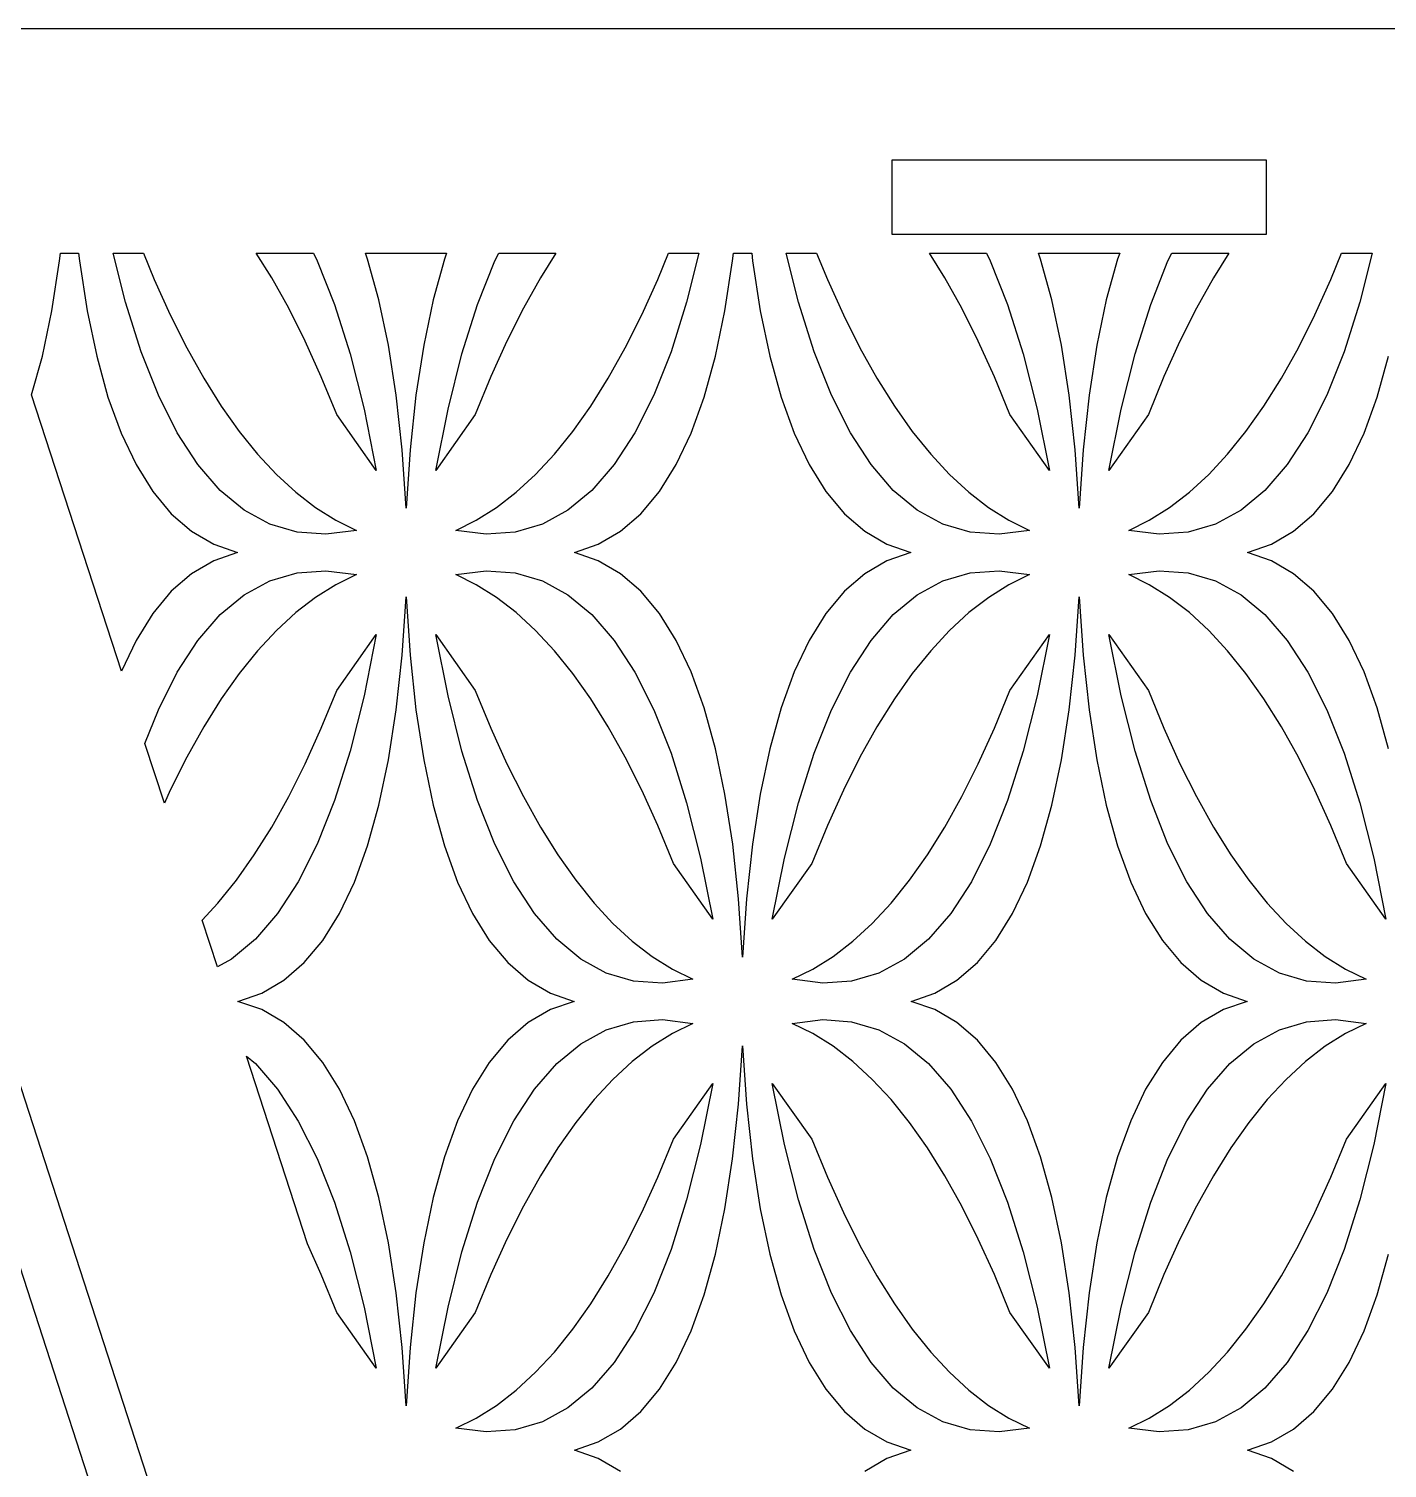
# Model space of a CAD drawing. Header units: metres. Extents: x 20 to 1108, y 20 to 251.
# Drawn here: x 742.2 to 814.9, y 173.9 to 250.8 of the extents above; entities that cross this region are included whole.
import ezdxf

# ---------------------------------------------------------------- set-up
doc = ezdxf.new("R2010")
doc.units = ezdxf.units.M

msp = doc.modelspace()

# ---------------------------------------------------------------- linework, layer by layer
for p, q in [((795.235, 20), (720.235, 250.826)), ((873.389, 250.826), (723.389, 250.826)), ((723.389, 250.826), (798.389, 20.0001)), ((788.389, 239.826), (788.389, 243.826)), ((788.389, 243.826), (808.389, 243.826)), ((808.389, 243.826), (808.389, 239.826)), ((808.389, 239.826), (788.389, 239.826)), ((743.858, 238.415), (743.903, 238.826)), ((743.903, 238.826), (744.877, 238.826)), ((744.877, 238.826), (744.921, 238.415)), ((747.382, 236.208), (746.722, 238.826)), ((746.722, 238.826), (748.349, 238.826)), ((748.349, 238.826), (748.924, 237.427)), ((755.207, 237.507), (754.38, 238.826)), ((754.38, 238.826), (757.432, 238.826)), ((757.432, 238.826), (757.638, 238.418)), ((760.332, 238.514), (760.219, 238.826)), ((760.219, 238.826), (764.56, 238.826)), ((764.56, 238.826), (764.447, 238.514)), ((767.141, 238.418), (767.347, 238.826)), ((767.347, 238.826), (770.399, 238.826)), ((770.399, 238.826), (769.573, 237.507)), ((775.855, 237.426), (776.431, 238.826)), ((776.431, 238.826), (778.058, 238.826)), ((778.058, 238.826), (777.398, 236.207)), ((779.858, 238.415), (779.903, 238.826)), ((779.903, 238.826), (780.877, 238.826)), ((780.877, 238.826), (780.921, 238.415)), ((783.382, 236.208), (782.722, 238.826)), ((782.722, 238.826), (784.349, 238.826)), ((784.349, 238.826), (784.924, 237.427)), ((791.206, 237.507), (790.38, 238.826)), ((790.38, 238.826), (793.431, 238.826)), ((793.431, 238.826), (793.638, 238.418)), ((796.332, 238.514), (796.219, 238.826)), ((796.219, 238.826), (800.56, 238.826)), ((800.56, 238.826), (800.447, 238.514)), ((803.141, 238.418), (803.347, 238.826)), ((803.347, 238.826), (806.399, 238.826)), ((806.399, 238.826), (805.573, 237.507)), ((811.855, 237.426), (812.43, 238.826)), ((812.43, 238.826), (814.057, 238.826)), ((814.057, 238.826), (813.397, 236.207)), ((743.446, 235.742), (743.858, 238.415)), ((744.921, 238.415), (745.333, 235.742)), ((757.638, 238.418), (758.562, 236.089)), ((760.937, 236.336), (760.332, 238.514)), ((764.447, 238.514), (763.842, 236.336)), ((766.217, 236.09), (767.141, 238.418)), ((779.446, 235.742), (779.858, 238.415)), ((780.921, 238.415), (781.333, 235.742)), ((793.638, 238.418), (794.562, 236.089)), ((796.937, 236.336), (796.332, 238.514)), ((800.447, 238.514), (799.842, 236.336)), ((802.217, 236.09), (803.141, 238.418)), ((748.924, 237.427), (749.782, 235.531)), ((756.115, 235.881), (755.207, 237.507)), ((769.573, 237.507), (768.665, 235.882)), ((774.998, 235.531), (775.855, 237.426)), ((784.924, 237.427), (785.782, 235.531)), ((792.114, 235.881), (791.206, 237.507)), ((805.573, 237.507), (804.665, 235.882)), ((810.997, 235.531), (811.855, 237.426)), ((761.446, 233.91), (760.937, 236.336)), ((763.842, 236.336), (763.334, 233.91)), ((797.446, 233.91), (796.937, 236.336)), ((799.842, 236.336), (799.334, 233.91)), ((742.937, 233.317), (743.446, 235.742)), ((745.333, 235.742), (745.843, 233.317)), ((748.218, 233.563), (747.382, 236.208)), ((749.782, 235.531), (750.665, 233.772)), ((756.998, 234.121), (756.115, 235.881)), ((758.562, 236.089), (759.398, 233.444)), ((765.381, 233.444), (766.217, 236.09)), ((768.665, 235.882), (767.782, 234.121)), ((774.115, 233.771), (774.998, 235.531)), ((777.398, 236.207), (776.562, 233.563)), ((778.937, 233.317), (779.446, 235.742)), ((781.333, 235.742), (781.843, 233.317)), ((784.217, 233.563), (783.382, 236.208)), ((785.782, 235.531), (786.665, 233.772)), ((792.998, 234.121), (792.114, 235.881)), ((794.562, 236.089), (795.398, 233.444)), ((801.381, 233.444), (802.217, 236.09)), ((804.665, 235.882), (803.781, 234.121)), ((810.114, 233.771), (810.997, 235.531)), ((813.397, 236.207), (812.562, 233.563)), ((757.855, 232.226), (756.998, 234.121)), ((767.782, 234.121), (766.924, 232.227)), ((793.855, 232.226), (792.998, 234.121)), ((803.781, 234.121), (802.924, 232.227)), ((742.365, 231.258), (742.937, 233.317)), ((745.843, 233.317), (746.447, 231.138)), ((749.141, 231.234), (748.218, 233.563)), ((750.665, 233.772), (751.573, 232.146)), ((759.398, 233.444), (760.144, 230.483)), ((761.858, 231.237), (761.446, 233.91)), ((763.334, 233.91), (762.921, 231.237)), ((764.635, 230.483), (765.381, 233.444)), ((773.207, 232.146), (774.115, 233.771)), ((776.562, 233.563), (775.638, 231.234)), ((778.332, 231.138), (778.937, 233.317)), ((781.843, 233.317), (782.447, 231.138)), ((785.141, 231.234), (784.217, 233.563)), ((786.665, 233.772), (787.573, 232.146)), ((795.398, 233.444), (796.144, 230.483)), ((797.858, 231.237), (797.446, 233.91)), ((799.334, 233.91), (798.921, 231.237)), ((800.635, 230.483), (801.381, 233.444)), ((809.206, 232.146), (810.114, 233.771)), ((812.562, 233.563), (811.638, 231.234)), ((814.332, 231.138), (814.936, 233.317)), ((751.573, 232.146), (752.507, 230.655)), ((758.688, 230.197), (757.855, 232.226)), ((766.924, 232.227), (766.091, 230.197)), ((772.272, 230.654), (773.207, 232.146)), ((787.573, 232.146), (788.507, 230.655)), ((794.688, 230.197), (793.855, 232.226)), ((802.924, 232.227), (802.091, 230.197)), ((808.272, 230.654), (809.206, 232.146)), ((747.167, 216.481), (742.365, 231.258)), ((746.447, 231.138), (747.149, 229.208)), ((750.155, 229.223), (749.141, 231.234)), ((762.174, 228.317), (761.858, 231.237)), ((762.921, 231.237), (762.605, 228.317)), ((775.638, 231.234), (774.625, 229.223)), ((777.631, 229.208), (778.332, 231.138)), ((782.447, 231.138), (783.149, 229.208)), ((786.155, 229.223), (785.141, 231.234)), ((798.174, 228.317), (797.858, 231.237)), ((798.921, 231.237), (798.605, 228.317)), ((811.638, 231.234), (810.624, 229.223)), ((813.63, 229.208), (814.332, 231.138)), ((752.507, 230.655), (753.465, 229.3)), ((760.799, 227.217), (758.688, 230.197)), ((760.144, 230.483), (760.799, 227.217)), ((763.98, 227.217), (764.635, 230.483)), ((766.091, 230.197), (763.98, 227.217)), ((771.314, 229.299), (772.272, 230.654)), ((788.507, 230.655), (789.465, 229.3)), ((796.799, 227.217), (794.688, 230.197)), ((796.144, 230.483), (796.799, 227.217)), ((799.98, 227.217), (800.635, 230.483)), ((802.091, 230.197), (799.98, 227.217)), ((807.313, 229.299), (808.272, 230.654)), ((747.149, 229.208), (747.947, 227.526)), ((751.259, 227.527), (750.155, 229.223)), ((753.465, 229.3), (754.449, 228.079)), ((770.331, 228.079), (771.314, 229.299)), ((774.625, 229.223), (773.521, 227.527)), ((776.832, 227.525), (777.631, 229.208)), ((783.149, 229.208), (783.947, 227.526)), ((787.258, 227.527), (786.155, 229.223)), ((789.465, 229.3), (790.449, 228.079)), ((806.33, 228.079), (807.313, 229.299)), ((810.624, 229.223), (809.521, 227.527)), ((812.832, 227.525), (813.63, 229.208)), ((754.449, 228.079), (755.457, 226.994)), ((762.389, 225.194), (762.174, 228.317)), ((762.605, 228.317), (762.389, 225.194)), ((769.322, 226.993), (770.331, 228.079)), ((790.449, 228.079), (791.457, 226.994)), ((798.389, 225.194), (798.174, 228.317)), ((798.605, 228.317), (798.389, 225.194)), ((805.321, 226.993), (806.33, 228.079)), ((747.947, 227.526), (748.842, 226.089)), ((752.449, 226.149), (751.259, 227.527)), ((773.521, 227.527), (772.33, 226.149)), ((775.937, 226.089), (776.832, 227.525)), ((783.947, 227.526), (784.842, 226.089)), ((788.449, 226.149), (787.258, 227.527)), ((809.521, 227.527), (808.33, 226.149)), ((811.936, 226.089), (812.832, 227.525)), ((755.457, 226.994), (756.492, 226.043)), ((768.288, 226.043), (769.322, 226.993)), ((791.457, 226.994), (792.492, 226.043)), ((804.287, 226.043), (805.321, 226.993)), ((748.842, 226.089), (749.834, 224.901)), ((753.73, 225.088), (752.449, 226.149)), ((756.492, 226.043), (757.55, 225.228)), ((767.229, 225.228), (768.288, 226.043)), ((772.33, 226.149), (771.049, 225.088)), ((774.945, 224.901), (775.937, 226.089)), ((784.842, 226.089), (785.834, 224.901)), ((789.73, 225.088), (788.449, 226.149)), ((792.492, 226.043), (793.55, 225.228)), ((803.228, 225.228), (804.287, 226.043)), ((808.33, 226.149), (807.049, 225.088)), ((810.945, 224.901), (811.936, 226.089)), ((749.834, 224.901), (750.923, 223.961)), ((755.1, 224.343), (753.73, 225.088)), ((757.55, 225.228), (758.635, 224.548)), ((766.145, 224.548), (767.229, 225.228)), ((771.049, 225.088), (769.679, 224.343)), ((773.857, 223.961), (774.945, 224.901)), ((785.834, 224.901), (786.923, 223.961)), ((791.1, 224.343), (789.73, 225.088)), ((793.55, 225.228), (794.635, 224.548)), ((802.144, 224.548), (803.228, 225.228)), ((807.049, 225.088), (805.679, 224.343)), ((809.856, 223.961), (810.945, 224.901)), ((750.923, 223.961), (752.107, 223.268)), ((756.558, 223.915), (755.1, 224.343)), ((759.734, 224.007), (758.107, 223.803)), ((758.635, 224.548), (759.734, 224.007)), ((765.046, 224.007), (766.145, 224.548)), ((766.673, 223.803), (765.046, 224.007)), ((769.679, 224.343), (768.221, 223.915)), ((772.673, 223.268), (773.857, 223.961)), ((786.923, 223.961), (788.107, 223.268)), ((792.558, 223.915), (791.1, 224.343)), ((795.734, 224.007), (794.106, 223.803)), ((794.635, 224.548), (795.734, 224.007)), ((801.045, 224.007), (802.144, 224.548)), ((802.673, 223.803), (801.045, 224.007)), ((805.679, 224.343), (804.221, 223.915)), ((808.672, 223.268), (809.856, 223.961)), ((752.107, 223.268), (753.38, 222.826)), ((758.107, 223.803), (756.558, 223.915)), ((768.221, 223.915), (766.673, 223.803)), ((771.4, 222.826), (772.673, 223.268)), ((788.107, 223.268), (789.38, 222.826)), ((794.106, 223.803), (792.558, 223.915)), ((804.221, 223.915), (802.673, 223.803)), ((807.399, 222.826), (808.672, 223.268)), ((753.38, 222.826), (752.107, 222.384)), ((772.673, 222.384), (771.4, 222.826)), ((789.38, 222.826), (788.107, 222.384)), ((808.672, 222.384), (807.399, 222.826)), ((750.923, 221.692), (749.834, 220.751)), ((752.107, 222.384), (750.923, 221.692)), ((755.1, 221.31), (756.558, 221.737)), ((756.558, 221.737), (758.107, 221.849)), ((758.107, 221.849), (759.734, 221.645)), ((759.734, 221.645), (758.635, 221.105)), ((765.046, 221.645), (766.673, 221.849)), ((766.145, 221.105), (765.046, 221.645)), ((766.673, 221.849), (768.221, 221.737)), ((768.221, 221.737), (769.679, 221.31)), ((773.857, 221.692), (772.673, 222.384)), ((774.945, 220.751), (773.857, 221.692)), ((786.923, 221.692), (785.834, 220.751)), ((788.107, 222.384), (786.923, 221.692)), ((791.1, 221.31), (792.558, 221.737)), ((792.558, 221.737), (794.106, 221.849)), ((794.106, 221.849), (795.734, 221.645)), ((795.734, 221.645), (794.635, 221.105)), ((801.045, 221.645), (802.673, 221.849)), ((802.144, 221.105), (801.045, 221.645)), ((802.673, 221.849), (804.221, 221.737)), ((804.221, 221.737), (805.679, 221.31)), ((809.856, 221.692), (808.672, 222.384)), ((810.945, 220.751), (809.856, 221.692)), ((753.73, 220.565), (755.1, 221.31)), ((758.635, 221.105), (757.551, 220.425)), ((767.229, 220.424), (766.145, 221.105)), ((769.679, 221.31), (771.049, 220.565)), ((789.73, 220.565), (791.1, 221.31)), ((794.635, 221.105), (793.551, 220.425)), ((803.229, 220.424), (802.144, 221.105)), ((805.679, 221.31), (807.049, 220.565)), ((749.834, 220.751), (748.843, 219.564)), ((752.45, 219.504), (753.73, 220.565)), ((757.551, 220.425), (756.492, 219.609)), ((762.174, 217.336), (762.389, 220.457)), ((762.389, 220.457), (762.605, 217.336)), ((768.288, 219.609), (767.229, 220.424)), ((771.049, 220.565), (772.33, 219.503)), ((775.937, 219.564), (774.945, 220.751)), ((785.834, 220.751), (784.843, 219.564)), ((788.45, 219.504), (789.73, 220.565)), ((793.551, 220.425), (792.492, 219.609)), ((798.174, 217.336), (798.389, 220.457)), ((798.389, 220.457), (798.605, 217.336)), ((804.287, 219.609), (803.229, 220.424)), ((807.049, 220.565), (808.33, 219.503)), ((811.937, 219.564), (810.945, 220.751)), ((748.843, 219.564), (747.947, 218.128)), ((751.259, 218.125), (752.45, 219.504)), ((756.492, 219.609), (755.458, 218.658)), ((769.322, 218.658), (768.288, 219.609)), ((772.33, 219.503), (773.521, 218.125)), ((776.832, 218.127), (775.937, 219.564)), ((784.843, 219.564), (783.947, 218.128)), ((787.258, 218.125), (788.45, 219.504)), ((792.492, 219.609), (791.458, 218.658)), ((805.322, 218.658), (804.287, 219.609)), ((808.33, 219.503), (809.521, 218.125)), ((812.832, 218.127), (811.937, 219.564)), ((755.458, 218.658), (754.449, 217.573)), ((770.331, 217.573), (769.322, 218.658)), ((791.458, 218.658), (790.449, 217.573)), ((806.33, 217.573), (805.322, 218.658)), ((747.947, 218.128), (747.167, 216.481)), ((750.155, 216.431), (751.259, 218.125)), ((758.688, 215.456), (760.799, 218.436)), ((760.799, 218.436), (760.144, 215.17)), ((764.635, 215.17), (763.98, 218.436)), ((763.98, 218.436), (766.091, 215.455)), ((773.521, 218.125), (774.625, 216.43)), ((777.631, 216.444), (776.832, 218.127)), ((783.947, 218.128), (783.149, 216.444)), ((786.155, 216.431), (787.258, 218.125)), ((794.688, 215.456), (796.799, 218.436)), ((796.799, 218.436), (796.144, 215.17)), ((800.635, 215.17), (799.98, 218.436)), ((799.98, 218.436), (802.091, 215.455)), ((809.521, 218.125), (810.624, 216.43)), ((813.63, 216.444), (812.832, 218.127)), ((754.449, 217.573), (753.466, 216.353)), ((761.858, 214.415), (762.174, 217.336)), ((762.605, 217.336), (762.921, 214.415)), ((771.314, 216.353), (770.331, 217.573)), ((790.449, 217.573), (789.466, 216.353)), ((797.858, 214.415), (798.174, 217.336)), ((798.605, 217.336), (798.921, 214.415)), ((807.314, 216.353), (806.33, 217.573)), ((749.141, 214.418), (750.155, 216.431)), ((753.466, 216.353), (752.507, 214.997)), ((772.273, 214.997), (771.314, 216.353)), ((774.625, 216.43), (775.638, 214.418)), ((778.332, 214.514), (777.631, 216.444)), ((783.149, 216.444), (782.447, 214.514)), ((785.141, 214.418), (786.155, 216.431)), ((789.466, 216.353), (788.507, 214.997)), ((808.272, 214.997), (807.314, 216.353)), ((810.624, 216.43), (811.638, 214.418)), ((814.332, 214.514), (813.63, 216.444)), ((752.507, 214.997), (751.573, 213.507)), ((757.855, 213.426), (758.688, 215.456)), ((760.144, 215.17), (759.398, 212.207)), ((765.381, 212.208), (764.635, 215.17)), ((766.091, 215.455), (766.924, 213.427)), ((773.207, 213.507), (772.273, 214.997)), ((788.507, 214.997), (787.573, 213.507)), ((793.855, 213.426), (794.688, 215.456)), ((796.144, 215.17), (795.398, 212.207)), ((801.381, 212.208), (800.635, 215.17)), ((802.091, 215.455), (802.924, 213.427)), ((809.206, 213.507), (808.272, 214.997)), ((748.424, 212.61), (749.141, 214.418)), ((761.446, 211.741), (761.858, 214.415)), ((762.921, 214.415), (763.333, 211.742)), ((775.638, 214.418), (776.562, 212.089)), ((778.937, 212.335), (778.332, 214.514)), ((782.447, 214.514), (781.843, 212.336)), ((784.217, 212.09), (785.141, 214.418)), ((797.445, 211.741), (797.858, 214.415)), ((798.921, 214.415), (799.333, 211.742)), ((811.638, 214.418), (812.562, 212.089)), ((814.936, 212.335), (814.332, 214.514)), ((751.573, 213.507), (750.665, 211.881)), ((756.998, 211.53), (757.855, 213.426)), ((766.924, 213.427), (767.782, 211.531)), ((774.115, 211.881), (773.207, 213.507)), ((787.573, 213.507), (786.665, 211.881)), ((792.998, 211.53), (793.855, 213.426)), ((802.924, 213.427), (803.781, 211.531)), ((810.114, 211.881), (809.206, 213.507)), ((749.463, 209.415), (748.424, 212.61)), ((750.665, 211.881), (749.782, 210.121)), ((759.398, 212.207), (758.562, 209.563)), ((760.937, 209.317), (761.446, 211.741)), ((763.333, 211.742), (763.842, 209.317)), ((766.217, 209.563), (765.381, 212.208)), ((774.998, 210.121), (774.115, 211.881)), ((776.562, 212.089), (777.398, 209.444)), ((779.446, 209.91), (778.937, 212.335)), ((781.843, 212.336), (781.334, 209.91)), ((783.382, 209.444), (784.217, 212.09)), ((786.665, 211.881), (785.782, 210.121)), ((795.398, 212.207), (794.562, 209.563)), ((796.937, 209.317), (797.445, 211.741)), ((799.333, 211.742), (799.842, 209.317)), ((802.217, 209.563), (801.381, 212.208)), ((810.997, 210.121), (810.114, 211.881)), ((812.562, 212.089), (813.397, 209.444)), ((756.115, 209.771), (756.998, 211.53)), ((767.782, 211.531), (768.665, 209.772)), ((792.114, 209.771), (792.998, 211.53)), ((803.781, 211.531), (804.665, 209.772)), ((749.782, 210.121), (749.463, 209.415)), ((775.855, 208.226), (774.998, 210.121)), ((785.782, 210.121), (784.924, 208.226)), ((811.855, 208.226), (810.997, 210.121)), ((755.207, 208.146), (756.115, 209.771)), ((758.562, 209.563), (757.638, 207.234)), ((767.141, 207.234), (766.217, 209.563)), ((768.665, 209.772), (769.573, 208.146)), ((777.398, 209.444), (778.145, 206.483)), ((779.859, 207.237), (779.446, 209.91)), ((781.334, 209.91), (780.921, 207.237)), ((782.635, 206.483), (783.382, 209.444)), ((791.206, 208.146), (792.114, 209.771)), ((794.562, 209.563), (793.638, 207.234)), ((803.141, 207.234), (802.217, 209.563)), ((804.665, 209.772), (805.573, 208.146)), ((813.397, 209.444), (814.144, 206.483)), ((760.332, 207.138), (760.937, 209.317)), ((763.842, 209.317), (764.447, 207.138)), ((796.332, 207.138), (796.937, 209.317)), ((799.842, 209.317), (800.447, 207.138)), ((754.272, 206.654), (755.207, 208.146)), ((769.573, 208.146), (770.507, 206.655)), ((776.688, 206.196), (775.855, 208.226)), ((784.924, 208.226), (784.092, 206.196)), ((790.272, 206.654), (791.206, 208.146)), ((805.573, 208.146), (806.506, 206.655)), ((812.687, 206.196), (811.855, 208.226)), ((757.638, 207.234), (756.625, 205.223)), ((759.63, 205.208), (760.332, 207.138)), ((764.447, 207.138), (765.149, 205.208)), ((768.155, 205.223), (767.141, 207.234)), ((780.175, 204.316), (779.859, 207.237)), ((780.921, 207.237), (780.605, 204.317)), ((793.638, 207.234), (792.625, 205.223)), ((795.63, 205.208), (796.332, 207.138)), ((800.447, 207.138), (801.149, 205.208)), ((804.154, 205.223), (803.141, 207.234)), ((753.314, 205.299), (754.272, 206.654)), ((770.507, 206.655), (771.465, 205.3)), ((778.145, 206.483), (778.799, 203.217)), ((781.98, 203.217), (782.635, 206.483)), ((789.314, 205.299), (790.272, 206.654)), ((806.506, 206.655), (807.465, 205.3)), ((814.144, 206.483), (814.799, 203.217)), ((778.799, 203.217), (776.688, 206.196)), ((784.092, 206.196), (781.98, 203.217)), ((814.799, 203.217), (812.687, 206.196)), ((752.331, 204.079), (753.314, 205.299)), ((756.625, 205.223), (755.521, 203.527)), ((758.832, 203.525), (759.63, 205.208)), ((765.149, 205.208), (765.947, 203.525)), ((769.258, 203.527), (768.155, 205.223)), ((771.465, 205.3), (772.448, 204.079)), ((788.331, 204.079), (789.314, 205.299)), ((792.625, 205.223), (791.521, 203.527)), ((794.832, 203.525), (795.63, 205.208)), ((801.149, 205.208), (801.947, 203.525)), ((805.258, 203.527), (804.154, 205.223)), ((807.465, 205.3), (808.448, 204.079)), ((751.49, 203.175), (752.331, 204.079)), ((772.448, 204.079), (773.457, 202.994)), ((780.389, 201.194), (780.175, 204.316)), ((780.605, 204.317), (780.389, 201.194)), ((787.322, 202.993), (788.331, 204.079)), ((808.448, 204.079), (809.457, 202.994)), ((752.301, 200.681), (751.49, 203.175)), ((755.521, 203.527), (754.33, 202.149)), ((757.937, 202.089), (758.832, 203.525)), ((765.947, 203.525), (766.842, 202.089)), ((770.449, 202.149), (769.258, 203.527)), ((791.521, 203.527), (790.33, 202.149)), ((793.936, 202.089), (794.832, 203.525)), ((801.947, 203.525), (802.842, 202.089)), ((806.449, 202.149), (805.258, 203.527)), ((773.457, 202.994), (774.491, 202.043)), ((786.288, 202.043), (787.322, 202.993)), ((809.457, 202.994), (810.491, 202.043)), ((754.33, 202.149), (753.049, 201.088)), ((756.945, 200.901), (757.937, 202.089)), ((766.842, 202.089), (767.834, 200.901)), ((771.73, 201.088), (770.449, 202.149)), ((774.491, 202.043), (775.55, 201.228)), ((785.228, 201.228), (786.288, 202.043)), ((790.33, 202.149), (789.049, 201.088)), ((792.945, 200.901), (793.936, 202.089)), ((802.842, 202.089), (803.834, 200.901)), ((807.73, 201.088), (806.449, 202.149)), ((810.491, 202.043), (811.55, 201.228)), ((753.049, 201.088), (752.301, 200.681)), ((755.857, 199.961), (756.945, 200.901)), ((767.834, 200.901), (768.923, 199.961)), ((773.1, 200.343), (771.73, 201.088)), ((775.55, 201.228), (776.635, 200.548)), ((784.144, 200.548), (785.228, 201.228)), ((789.049, 201.088), (787.679, 200.343)), ((791.856, 199.961), (792.945, 200.901)), ((803.834, 200.901), (804.923, 199.961)), ((809.1, 200.343), (807.73, 201.088)), ((811.55, 201.228), (812.635, 200.548)), ((774.558, 199.914), (773.1, 200.343)), ((776.635, 200.548), (777.734, 200.007)), ((783.046, 200.007), (784.144, 200.548)), ((787.679, 200.343), (786.221, 199.914)), ((810.558, 199.914), (809.1, 200.343)), ((812.635, 200.548), (813.733, 200.007)), ((754.672, 199.268), (755.857, 199.961)), ((768.923, 199.961), (770.107, 199.268)), ((776.106, 199.803), (774.558, 199.914)), ((777.734, 200.007), (776.106, 199.803)), ((784.673, 199.803), (783.046, 200.007)), ((786.221, 199.914), (784.673, 199.803)), ((790.672, 199.268), (791.856, 199.961)), ((804.923, 199.961), (806.107, 199.268)), ((812.106, 199.803), (810.558, 199.914)), ((813.733, 200.007), (812.106, 199.803)), ((753.399, 198.826), (754.672, 199.268)), ((754.672, 198.384), (753.399, 198.826)), ((770.107, 199.268), (771.38, 198.826)), ((771.38, 198.826), (770.107, 198.384)), ((789.399, 198.826), (790.672, 199.268)), ((790.672, 198.384), (789.399, 198.826)), ((806.107, 199.268), (807.38, 198.826)), ((807.38, 198.826), (806.107, 198.384)), ((755.857, 197.692), (754.672, 198.384)), ((770.107, 198.384), (768.923, 197.692)), ((774.558, 197.737), (776.106, 197.849)), ((776.106, 197.849), (777.734, 197.645)), ((783.046, 197.645), (784.673, 197.849)), ((784.673, 197.849), (786.221, 197.737)), ((791.856, 197.692), (790.672, 198.384)), ((806.107, 198.384), (804.923, 197.692)), ((810.558, 197.737), (812.106, 197.849)), ((812.106, 197.849), (813.733, 197.645)), ((756.945, 196.751), (755.857, 197.692)), ((768.923, 197.692), (767.834, 196.751)), ((771.73, 196.565), (773.1, 197.31)), ((773.1, 197.31), (774.558, 197.737)), ((776.635, 197.105), (775.551, 196.425)), ((777.734, 197.645), (776.635, 197.105)), ((784.144, 197.105), (783.046, 197.645)), ((785.229, 196.424), (784.144, 197.105)), ((786.221, 197.737), (787.679, 197.31)), ((787.679, 197.31), (789.049, 196.565)), ((792.945, 196.751), (791.856, 197.692)), ((804.923, 197.692), (803.834, 196.751)), ((807.73, 196.565), (809.1, 197.31)), ((809.1, 197.31), (810.558, 197.737)), ((812.635, 197.105), (811.551, 196.425)), ((813.733, 197.645), (812.635, 197.105)), ((757.937, 195.563), (756.945, 196.751)), ((767.834, 196.751), (766.843, 195.563)), ((770.449, 195.504), (771.73, 196.565)), ((775.551, 196.425), (774.491, 195.609)), ((780.175, 193.336), (780.389, 196.457)), ((780.389, 196.457), (780.605, 193.336)), ((786.288, 195.609), (785.229, 196.424)), ((789.049, 196.565), (790.33, 195.503)), ((793.937, 195.563), (792.945, 196.751)), ((803.834, 196.751), (802.843, 195.563)), ((806.449, 195.504), (807.73, 196.565)), ((811.551, 196.425), (810.491, 195.609)), ((757.116, 185.859), (753.854, 195.897)), ((753.854, 195.897), (754.33, 195.503)), ((754.33, 195.503), (755.521, 194.125)), ((758.832, 194.127), (757.937, 195.563)), ((766.843, 195.563), (765.947, 194.127)), ((769.258, 194.125), (770.449, 195.504)), ((774.491, 195.609), (773.458, 194.658)), ((787.322, 194.658), (786.288, 195.609)), ((790.33, 195.503), (791.521, 194.125)), ((794.832, 194.127), (793.937, 195.563)), ((802.843, 195.563), (801.947, 194.127)), ((805.258, 194.125), (806.449, 195.504)), ((810.491, 195.609), (809.457, 194.658)), ((755.521, 194.125), (756.625, 192.43)), ((759.63, 192.443), (758.832, 194.127)), ((765.947, 194.127), (765.149, 192.444)), ((768.155, 192.431), (769.258, 194.125)), ((773.458, 194.658), (772.448, 193.573)), ((776.688, 191.456), (778.799, 194.436)), ((778.799, 194.436), (778.145, 191.169)), ((782.635, 191.17), (781.98, 194.436)), ((781.98, 194.436), (784.092, 191.455)), ((788.331, 193.573), (787.322, 194.658)), ((791.521, 194.125), (792.625, 192.43)), ((795.63, 192.443), (794.832, 194.127)), ((801.947, 194.127), (801.149, 192.444)), ((804.155, 192.431), (805.258, 194.125)), ((809.457, 194.658), (808.448, 193.573)), ((812.688, 191.456), (814.799, 194.436)), ((814.799, 194.436), (814.144, 191.169)), ((772.448, 193.573), (771.466, 192.353)), ((779.858, 190.415), (780.175, 193.336)), ((780.605, 193.336), (780.921, 190.415)), ((789.314, 192.353), (788.331, 193.573)), ((808.448, 193.573), (807.465, 192.353)), ((756.625, 192.43), (757.638, 190.418)), ((760.332, 190.514), (759.63, 192.443)), ((765.149, 192.444), (764.447, 190.514)), ((767.141, 190.418), (768.155, 192.431)), ((792.625, 192.43), (793.638, 190.418)), ((796.332, 190.514), (795.63, 192.443)), ((801.149, 192.444), (800.447, 190.514)), ((803.141, 190.418), (804.155, 192.431)), ((771.466, 192.353), (770.507, 190.997)), ((790.273, 190.997), (789.314, 192.353)), ((807.465, 192.353), (806.507, 190.997)), ((770.507, 190.997), (769.573, 189.507)), ((775.855, 189.426), (776.688, 191.456)), ((778.145, 191.169), (777.398, 188.207)), ((783.382, 188.208), (782.635, 191.17)), ((784.092, 191.455), (784.924, 189.426)), ((791.206, 189.507), (790.273, 190.997)), ((806.507, 190.997), (805.573, 189.507)), ((811.855, 189.426), (812.688, 191.456)), ((814.144, 191.169), (813.397, 188.207)), ((757.638, 190.418), (758.562, 188.089)), ((760.937, 188.335), (760.332, 190.514)), ((764.447, 190.514), (763.842, 188.336)), ((766.217, 188.09), (767.141, 190.418)), ((779.446, 187.741), (779.858, 190.415)), ((780.921, 190.415), (781.333, 187.742)), ((793.638, 190.418), (794.562, 188.089)), ((796.937, 188.335), (796.332, 190.514)), ((800.447, 190.514), (799.842, 188.336)), ((802.217, 188.09), (803.141, 190.418)), ((769.573, 189.507), (768.665, 187.881)), ((774.998, 187.53), (775.855, 189.426)), ((784.924, 189.426), (785.782, 187.531)), ((792.114, 187.881), (791.206, 189.507)), ((805.573, 189.507), (804.665, 187.881)), ((810.997, 187.53), (811.855, 189.426)), ((758.562, 188.089), (759.398, 185.444)), ((761.446, 185.91), (760.937, 188.335)), ((763.842, 188.336), (763.334, 185.91)), ((765.381, 185.444), (766.217, 188.09)), ((768.665, 187.881), (767.782, 186.121)), ((777.398, 188.207), (776.562, 185.563)), ((784.217, 185.563), (783.382, 188.208)), ((792.998, 186.121), (792.114, 187.881)), ((794.562, 188.089), (795.398, 185.444)), ((797.446, 185.91), (796.937, 188.335)), ((799.842, 188.336), (799.334, 185.91)), ((801.381, 185.444), (802.217, 188.09)), ((804.665, 187.881), (803.781, 186.121)), ((813.397, 188.207), (812.562, 185.563)), ((774.115, 185.771), (774.998, 187.53)), ((778.937, 185.316), (779.446, 187.741)), ((781.333, 187.742), (781.843, 185.317)), ((785.782, 187.531), (786.665, 185.771)), ((810.114, 185.771), (810.997, 187.53)), ((757.855, 184.226), (757.116, 185.859)), ((761.858, 183.236), (761.446, 185.91)), ((763.334, 185.91), (762.921, 183.236)), ((767.782, 186.121), (766.924, 184.226)), ((773.207, 184.145), (774.115, 185.771)), ((776.562, 185.563), (775.638, 183.234)), ((785.141, 183.234), (784.217, 185.563)), ((786.665, 185.771), (787.573, 184.145)), ((793.855, 184.226), (792.998, 186.121)), ((797.858, 183.236), (797.446, 185.91)), ((799.334, 185.91), (798.921, 183.236)), ((803.781, 186.121), (802.924, 184.226)), ((809.206, 184.145), (810.114, 185.771)), ((812.562, 185.563), (811.638, 183.234)), ((759.398, 185.444), (760.144, 182.482)), ((764.635, 182.483), (765.381, 185.444)), ((778.332, 183.138), (778.937, 185.316)), ((781.843, 185.317), (782.447, 183.138)), ((795.398, 185.444), (796.144, 182.482)), ((800.635, 182.483), (801.381, 185.444)), ((814.332, 183.138), (814.936, 185.316)), ((758.688, 182.196), (757.855, 184.226)), ((766.924, 184.226), (766.091, 182.196)), ((772.272, 182.654), (773.207, 184.145)), ((787.573, 184.145), (788.507, 182.655)), ((794.688, 182.196), (793.855, 184.226)), ((802.924, 184.226), (802.091, 182.196)), ((808.272, 182.654), (809.206, 184.145)), ((762.174, 180.316), (761.858, 183.236)), ((762.921, 183.236), (762.605, 180.317)), ((775.638, 183.234), (774.625, 181.223)), ((786.155, 181.223), (785.141, 183.234)), ((798.174, 180.316), (797.858, 183.236)), ((798.921, 183.236), (798.605, 180.317)), ((811.638, 183.234), (810.624, 181.223)), ((760.144, 182.482), (760.799, 179.217)), ((763.98, 179.217), (764.635, 182.483)), ((771.314, 181.299), (772.272, 182.654)), ((777.631, 181.207), (778.332, 183.138)), ((782.447, 183.138), (783.149, 181.208)), ((788.507, 182.655), (789.465, 181.3)), ((796.144, 182.482), (796.799, 179.217)), ((799.98, 179.217), (800.635, 182.483)), ((807.313, 181.299), (808.272, 182.654)), ((813.63, 181.207), (814.332, 183.138)), ((760.799, 179.217), (758.688, 182.196)), ((766.091, 182.196), (763.98, 179.217)), ((796.799, 179.217), (794.688, 182.196)), ((802.091, 182.196), (799.98, 179.217)), ((770.331, 180.079), (771.314, 181.299)), ((774.625, 181.223), (773.521, 179.527)), ((776.832, 179.525), (777.631, 181.207)), ((783.149, 181.208), (783.947, 179.525)), ((787.258, 179.527), (786.155, 181.223)), ((789.465, 181.3), (790.449, 180.079)), ((806.33, 180.079), (807.313, 181.299)), ((810.624, 181.223), (809.521, 179.527)), ((812.832, 179.525), (813.63, 181.207)), ((762.389, 177.194), (762.174, 180.316)), ((762.605, 180.317), (762.389, 177.194)), ((798.389, 177.194), (798.174, 180.316)), ((798.605, 180.317), (798.389, 177.194)), ((769.322, 178.993), (770.331, 180.079)), ((773.521, 179.527), (772.33, 178.149)), ((775.937, 178.089), (776.832, 179.525)), ((783.947, 179.525), (784.842, 178.089)), ((788.449, 178.149), (787.258, 179.527)), ((790.449, 180.079), (791.457, 178.994)), ((805.321, 178.993), (806.33, 180.079)), ((809.521, 179.527), (808.33, 178.149)), ((811.936, 178.089), (812.832, 179.525)), ((768.288, 178.043), (769.322, 178.993)), ((791.457, 178.994), (792.492, 178.043)), ((804.287, 178.043), (805.321, 178.993)), ((767.229, 177.228), (768.288, 178.043)), ((772.33, 178.149), (771.049, 177.088)), ((774.945, 176.901), (775.937, 178.089)), ((784.842, 178.089), (785.834, 176.901)), ((789.73, 177.088), (788.449, 178.149)), ((792.492, 178.043), (793.55, 177.228)), ((803.228, 177.228), (804.287, 178.043)), ((808.33, 178.149), (807.049, 177.088)), ((810.945, 176.901), (811.936, 178.089)), ((766.145, 176.548), (767.229, 177.228)), ((771.049, 177.088), (769.679, 176.343)), ((791.1, 176.343), (789.73, 177.088)), ((793.55, 177.228), (794.635, 176.548)), ((802.144, 176.548), (803.228, 177.228)), ((807.049, 177.088), (805.679, 176.343)), ((765.046, 176.007), (766.145, 176.548)), ((769.679, 176.343), (768.221, 175.914)), ((773.857, 175.961), (774.945, 176.901)), ((785.834, 176.901), (786.923, 175.961)), ((792.558, 175.914), (791.1, 176.343)), ((794.635, 176.548), (795.734, 176.007)), ((801.045, 176.007), (802.144, 176.548)), ((805.679, 176.343), (804.221, 175.914)), ((809.856, 175.961), (810.945, 176.901)), ((766.673, 175.803), (765.046, 176.007)), ((768.221, 175.914), (766.673, 175.803)), ((772.673, 175.268), (773.857, 175.961)), ((786.923, 175.961), (788.107, 175.268)), ((794.106, 175.803), (792.558, 175.914)), ((795.734, 176.007), (794.106, 175.803)), ((802.673, 175.803), (801.045, 176.007)), ((804.221, 175.914), (802.673, 175.803)), ((808.672, 175.268), (809.856, 175.961)), ((771.4, 174.826), (772.673, 175.268)), ((772.673, 174.384), (771.4, 174.826)), ((788.107, 175.268), (789.38, 174.826)), ((789.38, 174.826), (788.107, 174.384)), ((807.399, 174.826), (808.672, 175.268)), ((808.672, 174.384), (807.399, 174.826)), ((773.857, 173.692), (772.673, 174.384)), ((788.107, 174.384), (786.923, 173.692)), ((809.856, 173.692), (808.672, 174.384))]:
    msp.add_line(p, q)

doc.saveas('drawing.dxf')
